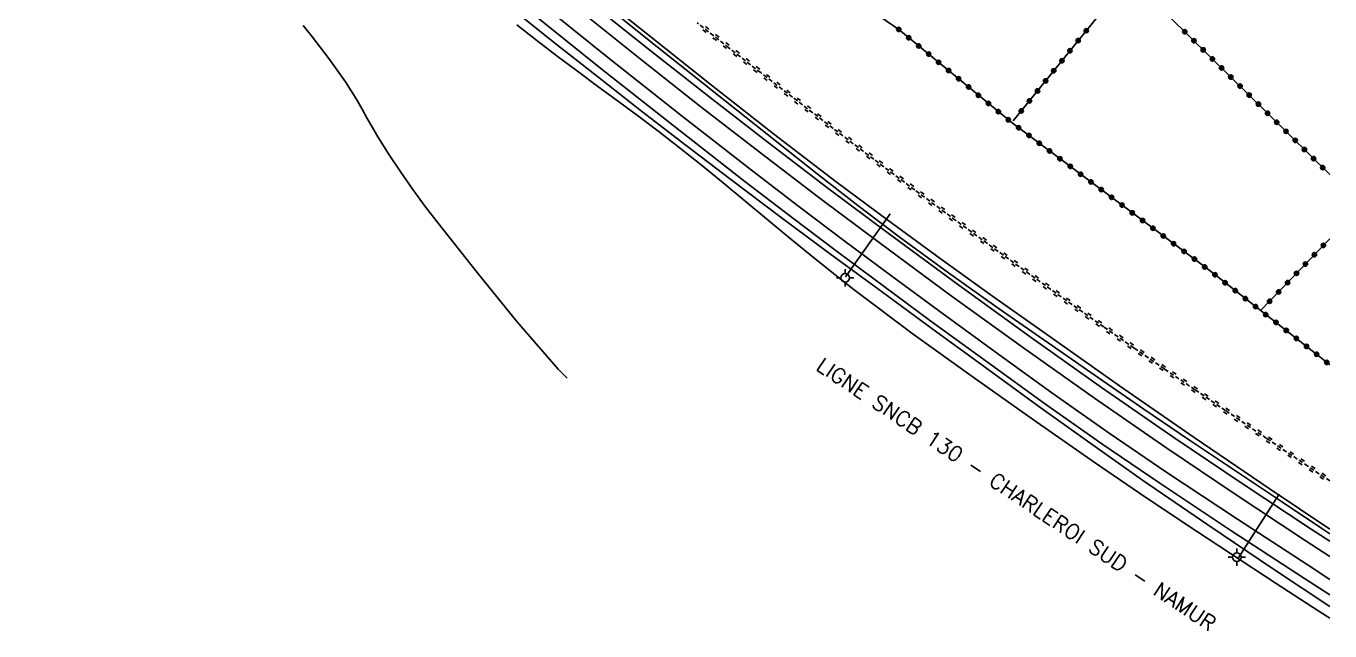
# Model space of a CAD drawing. Header units: millimetres. Extents: x 164000 to 165000, y 124105 to 125000.
# Drawn here: x 164848.6 to 165000, y 124454.6 to 124524.9 of the extents above; entities that cross this region are included whole.
import ezdxf

# ---------------------------------------------------------------- set-up
doc = ezdxf.new("R2010")
doc.units = ezdxf.units.MM
doc.linetypes.add('DASHED', pattern=[0.75, 0.5, -0.25])
doc.layers.get('0').update_dxf_attribs({"linetype": 'CONTINUOUS'})
for name, color, linetype in [('W0211', 2, 'CONTINUOUS'), ('W0214', 2, 'CONTINUOUS'), ('W0220', 5, 'DASHED'), ('W0322', 7, 'CONTINUOUS'), ('W0323', 7, 'CONTINUOUS'), ('W0610', 7, 'CONTINUOUS'), ('W0611', 7, 'CONTINUOUS'), ('W0700', 7, 'CONTINUOUS'), ('W0989', 7, 'CONTINUOUS')]:
    doc.layers.add(name, color=color, linetype=linetype)
doc.styles.get("Standard").update_dxf_attribs({"font": 'romans.shx', "width": 0.85})

# ---------------------------------------------------------------- blocks, each defined once
blk = doc.blocks.new('T610')
for p, q in [((-0.500001, 0), (-1.000002, 0)), ((0, 0.500001), (0, 1.000002)), ((0.500001, 0), (1.000002, 0)), ((0, -0.500001), (0, -1.000002))]:
    blk.add_line(p, q)
blk.add_ellipse((0, 0), major_axis=(-0.353554, 0.353554), ratio=1, start_param=3.926990817, end_param=10.2101761242)
blk = doc.blocks.new('t323o')
at = {"color": 0, "linetype": 'Continuous'}
for radius in [0.25, 0.15]:
    blk.add_circle((0, 0), radius, dxfattribs=at)
blk = doc.blocks.new('t220o')
at = {"color": 0, "linetype": 'Continuous'}
for p, q in [((-0.25, 0.25), (0.25, 0.25)), ((-0.25, -0.25), (0.25, -0.25))]:
    blk.add_line(p, q, dxfattribs=at)
blk = doc.blocks.new('t322o')
at = {"color": 0, "linetype": 'Continuous'}
for radius in [0.25, 0.15]:
    blk.add_circle((0, 0), radius, dxfattribs=at)

msp = doc.modelspace()

# ---------------------------------------------------------------- linework, layer by layer
at = {"layer": 'W0211'}
for points in [[(164915.29, 124527.72), (164920.54, 124523.51), (164925.8, 124519.31), (164931.07, 124515.14), (164935.76, 124511.42), (164940.46, 124507.7), (164945.18, 124504.01), (164949.96, 124500.4), (164955.69, 124496.21), (164961.47, 124492.1), (164967.29, 124488.05), (164973.12, 124484.01), (164978.4, 124480.37), (164983.71, 124476.77), (164989.03, 124473.18), (164994.37, 124469.61), (164999.07, 124466.47), (165000, 124465.85)], [(165000, 124457.44), (164993.46, 124461.77), (164985.82, 124466.91), (164978.23, 124472.12), (164972.1, 124476.43), (164966.03, 124480.79), (164959.98, 124485.2), (164953.94, 124489.61), (164948.03, 124493.94), (164942.14, 124498.27), (164936.26, 124502.64), (164930.41, 124507.04), (164925.23, 124511), (164920.06, 124514.99), (164914.92, 124519.01), (164909.8, 124523.05), (164905.09, 124526.79)]]:
    msp.add_lwpolyline(points, dxfattribs=at)
at = {"layer": 'W0214'}
for points in [[(165000, 124466.42), (164992.94, 124471.12), (164984.23, 124477.06), (164975.57, 124483.08), (164966.95, 124489.15), (164960.82, 124493.49), (164954.72, 124497.87), (164948.66, 124502.3), (164942.64, 124506.79), (164935.37, 124512.36), (164928.16, 124518.02), (164920.99, 124523.72), (164913.85, 124529.44)], [(164911.41, 124483.94), (164910.38, 124485.02), (164905.58, 124490.56), (164900.96, 124496.24), (164896.42, 124501.98), (164894.94, 124503.92), (164893.49, 124505.89), (164892.09, 124507.89), (164890.73, 124509.91), (164890.07, 124510.96), (164889.43, 124512.01), (164888.81, 124513.08), (164888.2, 124514.15), (164887.59, 124515.23), (164886.97, 124516.29), (164886.33, 124517.35), (164885.66, 124518.38), (164884.71, 124519.75), (164883.73, 124521.09), (164882.72, 124522.41), (164881.71, 124523.73), (164881.22, 124524.34), (164880.74, 124524.95)], [(164905.57, 124525), (164907.9, 124523.18), (164910.25, 124521.39), (164912.62, 124519.62), (164914.99, 124517.87), (164917.37, 124516.11), (164919.74, 124514.35), (164922.1, 124512.57), (164924.43, 124510.77), (164926.99, 124508.73), (164929.53, 124506.66), (164932.05, 124504.57), (164934.56, 124502.48), (164937.07, 124500.38), (164939.6, 124498.31), (164942.15, 124496.26), (164944.73, 124494.24), (164951.6, 124489.09), (164958.56, 124484.06), (164965.58, 124479.1), (164972.63, 124474.2), (164977.88, 124470.61), (164983.16, 124467.08), (164988.46, 124463.58), (164993.77, 124460.09), (164998.72, 124456.88), (165000, 124456.06)]]:
    msp.add_lwpolyline(points, dxfattribs=at)
at = {"layer": 'W0220'}
msp.add_lwpolyline([(165000, 124472.01), (164997.45, 124473.72), (164992.65, 124476.96), (164987.86, 124480.21), (164984.32, 124482.62), (164980.78, 124485.03), (164977.25, 124487.46), (164973.74, 124489.91), (164969.41, 124492.97), (164965.11, 124496.05), (164960.82, 124499.16), (164956.54, 124502.29), (164951.78, 124505.83), (164947.03, 124509.39), (164942.31, 124512.98), (164937.6, 124516.6), (164933.89, 124519.46), (164930.2, 124522.35), (164926.53, 124525.24)], dxfattribs=at)
at = {"layer": 'W0322'}
msp.add_lwpolyline([(165000, 124485.49), (164998.82, 124486.45), (164985.92, 124496.54), (164971.88, 124507.03), (164963.1, 124513.61), (164949.92, 124524.48), (164939.15, 124531.92), (164907.46, 124556.06), (164902.72, 124561.31), (164892.83, 124569.11), (164880.73, 124579.42)], dxfattribs=at)
at = {"layer": 'W0323'}
for points in [[(165000, 124507.61), (164976.72, 124530.55), (164987.97, 124544.58)], [(164976.72, 124530.55), (164963.21, 124513.85)], [(165000, 124500.16), (164991.95, 124491.82)]]:
    msp.add_lwpolyline(points, dxfattribs=at)
at = {"layer": 'W0611'}
for points in [[(164948.93, 124503.04), (164943.74, 124495.74)], [(164994.11, 124470.48), (164989.36, 124463.04)]]:
    msp.add_lwpolyline(points, dxfattribs=at)
at = {"layer": 'W0700'}
for points in [[(165000, 124465.03), (164997.82, 124466.43), (164989.82, 124471.71), (164981.88, 124477.07), (164973.49, 124482.88), (164965.17, 124488.78), (164956.9, 124494.76), (164948.69, 124500.8), (164941.7, 124506.04), (164934.76, 124511.33), (164927.86, 124516.69), (164921, 124522.09), (164913.27, 124528.26), (164905.59, 124534.51), (164897.94, 124540.79), (164890.32, 124547.1), (164884.33, 124552.1), (164878.36, 124557.12), (164872.4, 124562.16), (164866.45, 124567.21), (164862.22, 124570.81), (164857.99, 124574.42), (164853.77, 124578.04), (164849.55, 124581.67)], [(165000, 124463.24), (164997, 124465.18), (164988.99, 124470.46), (164981.04, 124475.83), (164972.64, 124481.65), (164964.3, 124487.56), (164956.02, 124493.54), (164947.79, 124499.6), (164940.8, 124504.84), (164933.85, 124510.14), (164926.94, 124515.5), (164920.07, 124520.91), (164912.33, 124527.09), (164904.64, 124533.34), (164896.99, 124539.63), (164889.36, 124545.95), (164883.37, 124550.95), (164877.39, 124555.97), (164871.44, 124561.02), (164865.48, 124566.07), (164861.25, 124569.67), (164857.01, 124573.28), (164852.79, 124576.91), (164848.57, 124580.53)], [(165000, 124460.58), (164997.46, 124462.21), (164989.25, 124467.57), (164981.07, 124472.99), (164974.35, 124477.57), (164967.71, 124482.26), (164961.11, 124487.02), (164954.54, 124491.81), (164949.11, 124495.8), (164943.7, 124499.83), (164938.32, 124503.9), (164932.97, 124508), (164924.6, 124514.53), (164916.28, 124521.12), (164907.99, 124527.76), (164899.74, 124534.44), (164894.6, 124538.63), (164889.49, 124542.86), (164884.4, 124547.11), (164879.33, 124551.39)], [(165000, 124458.79), (164997.04, 124460.69), (164988.62, 124466.19), (164980.23, 124471.75), (164973.5, 124476.34), (164966.85, 124481.03), (164960.24, 124485.8), (164953.66, 124490.6), (164948.22, 124494.6), (164942.8, 124498.63), (164937.41, 124502.7), (164932.06, 124506.82), (164923.67, 124513.35), (164915.34, 124519.94), (164907.05, 124526.59), (164898.79, 124533.27), (164893.65, 124537.47), (164888.53, 124541.7), (164883.44, 124545.96), (164878.36, 124550.24)]]:
    msp.add_lwpolyline(points, dxfattribs=at)

# ---------------------------------------------------------------- block references
at = {"layer": 'W0220'}
for p, rotation in [((164927.52, 124524.46), 141.7520354760292), ((164928.7, 124523.53), 141.7520354760292), ((164929.88, 124522.6), 141.7520354760292), ((164931.06, 124521.68), 141.988968263563), ((164932.24, 124520.75), 141.988968263563), ((164933.42, 124519.83), 141.988968263563), ((164934.61, 124518.91), 142.267003613021), ((164935.79, 124517.99), 142.267003613021), ((164936.98, 124517.07), 142.267003613021), ((164938.17, 124516.16), 142.5234048296059), ((164939.36, 124515.24), 142.5234048296059), ((164940.55, 124514.33), 142.5234048296059), ((164941.74, 124513.42), 142.5234048296059), ((164942.93, 124512.51), 142.7636265461147), ((164944.13, 124511.6), 142.7636265461147), ((164945.32, 124510.69), 142.7636265461147), ((164946.52, 124509.79), 142.7636265461147), ((164947.71, 124508.88), 143.0581177522503), ((164948.91, 124507.98), 143.0581177522503), ((164950.11, 124507.08), 143.0581177522503), ((164951.31, 124506.18), 143.0581177522503), ((164952.51, 124505.28), 143.4068769083236), ((164953.72, 124504.39), 143.4068769083236), ((164954.92, 124503.49), 143.4068769083236), ((164956.12, 124502.6), 143.4068769083236), ((164957.33, 124501.71), 143.7605089712725), ((164958.54, 124500.82), 143.7605089712725), ((164959.75, 124499.94), 143.7605089712725), ((164960.96, 124499.05), 144.0920500593623), ((164962.18, 124498.17), 144.0920500593623), ((164963.39, 124497.29), 144.0920500593623), ((164964.61, 124496.41), 144.0920500593623), ((164965.82, 124495.53), 144.41276162533), ((164967.04, 124494.66), 144.41276162533), ((164968.26, 124493.79), 144.41276162533), ((164969.48, 124492.92), 144.7226436018777), ((164970.71, 124492.05), 144.7226436018777), ((164971.93, 124491.18), 144.7226436018777), ((164973.16, 124490.32), 144.7226436018777), ((164974.39, 124489.45), 145.0953171542013), ((164975.62, 124488.6), 145.0953171542013), ((164976.85, 124487.74), 145.0953171542013), ((164978.08, 124486.89), 145.4710078603182), ((164979.32, 124486.04), 145.4710078603182), ((164980.55, 124485.18), 145.4710078603182), ((164981.79, 124484.34), 145.6915593808255), ((164983.03, 124483.49), 145.6915593808255), ((164984.27, 124482.65), 145.6915593808255), ((164985.51, 124481.8), 145.7569622913593), ((164986.75, 124480.96), 145.7569622913593), ((164987.99, 124480.12), 145.8629358606375), ((164989.23, 124479.27), 145.8629358606375), ((164990.47, 124478.43), 145.8629358606375), ((164991.71, 124477.59), 145.8629358606375), ((164992.95, 124476.75), 146.0308826091577), ((164994.2, 124475.91), 146.0308826091577), ((164995.44, 124475.07), 146.0308826091577), ((164996.69, 124474.24), 146.0308826091577), ((164997.93, 124473.4), 146.0953397171253), ((164999.18, 124472.56), 146.0953397171253)]:
    msp.add_blockref('t220o', p, dxfattribs=dict(at, rotation=rotation))
at = {"layer": 'W0322'}
for p, rotation in [((164949.92, 124524.48), 140.4932778095015), ((164951.08, 124523.52), 140.4932778095015), ((164952.24, 124522.57), 140.4932778095015), ((164953.4, 124521.62), 140.4932778095015), ((164954.55, 124520.66), 140.4932778095015), ((164955.71, 124519.71), 140.4932778095015), ((164956.87, 124518.75), 140.4932778095015), ((164958.03, 124517.8), 140.4932778095015), ((164959.18, 124516.84), 140.4932778095015), ((164960.34, 124515.89), 140.4932778095015), ((164961.5, 124514.94), 140.4932778095015), ((164962.65, 124513.98), 140.4932778095015), ((164963.84, 124513.06), 143.1457654974113), ((164965.04, 124512.16), 143.1457654974113), ((164966.24, 124511.26), 143.1457654974113), ((164967.44, 124510.36), 143.1457654974113), ((164968.64, 124509.46), 143.1457654974113), ((164969.84, 124508.56), 143.1457654974113), ((164971.04, 124507.66), 143.1457654974113), ((164972.24, 124506.76), 143.2432367501514), ((164973.44, 124505.87), 143.2432367501514), ((164974.64, 124504.97), 143.2432367501514), ((164975.85, 124504.07), 143.2432367501514), ((164977.05, 124503.17), 143.2432367501514), ((164978.25, 124502.28), 143.2432367501514), ((164979.45, 124501.38), 143.2432367501514), ((164980.65, 124500.48), 143.2432367501514), ((164981.85, 124499.58), 143.2432367501514), ((164983.06, 124498.69), 143.2432367501514), ((164984.26, 124497.79), 143.2432367501514), ((164985.46, 124496.89), 143.2432367501514), ((164986.65, 124495.98), 141.9286410728365), ((164987.83, 124495.05), 141.9286410728365), ((164989.01, 124494.13), 141.9286410728365), ((164990.19, 124493.2), 141.9286410728365), ((164991.37, 124492.28), 141.9286410728365), ((164992.55, 124491.35), 141.9286410728365), ((164993.73, 124490.43), 141.9286410728365), ((164994.92, 124489.5), 141.9286410728365), ((164996.1, 124488.58), 141.9286410728365), ((164997.28, 124487.65), 141.9286410728365), ((164998.46, 124486.73), 141.9286410728365), ((164999.63, 124485.79), 141.1689294681121)]:
    msp.add_blockref('t322o', p, dxfattribs=dict(at, rotation=rotation))
at = {"layer": 'W0323'}
for p, rotation in [((164971.7, 124524.34), 231.0307219896854), ((164983.14, 124524.22), 135.4227248866825), ((164970.76, 124523.18), 231.0307219896854), ((164984.21, 124523.17), 135.4227248866825), ((164968.87, 124520.84), 231.0307219896854), ((164969.81, 124522.01), 231.0307219896854), ((164985.28, 124522.11), 135.4227248866825), ((164986.35, 124521.06), 135.4227248866825), ((164967.93, 124519.68), 231.0307219896854), ((164987.42, 124520.01), 135.4227248866825), ((164966.98, 124518.51), 231.0307219896854), ((164988.49, 124518.95), 135.4227248866825), ((164989.56, 124517.9), 135.4227248866825), ((164965.1, 124516.18), 231.0307219896854), ((164966.04, 124517.34), 231.0307219896854), ((164990.62, 124516.85), 135.4227248866825), ((164964.15, 124515.01), 231.0307219896854), ((164991.69, 124515.8), 135.4227248866825), ((164992.76, 124514.74), 135.4227248866825), ((164993.83, 124513.69), 135.4227248866825), ((164994.9, 124512.64), 135.4227248866825), ((164995.97, 124511.58), 135.4227248866825), ((164997.03, 124510.53), 135.4227248866825), ((164998.1, 124509.48), 135.4227248866825), ((164999.17, 124508.43), 135.4227248866825), ((164998.2, 124498.3), 226.0119842866361), ((164999.24, 124499.38), 226.0119842866361), ((164997.16, 124497.22), 226.0119842866361), ((164995.08, 124495.06), 226.0119842866361), ((164996.12, 124496.14), 226.0119842866361), ((164994.04, 124493.98), 226.0119842866361), ((164992.99, 124492.9), 226.0119842866361)]:
    msp.add_blockref('t323o', p, dxfattribs=dict(at, rotation=rotation))
at = {"layer": 'W0610'}
for p in [(164943.71, 124495.62), (164989.18, 124463.16)]:
    msp.add_blockref('T610', p, dxfattribs=at)

# ---------------------------------------------------------------- texts
at = {"layer": 'W0989'}
msp.add_text('LIGNE SNCB 130 - CHARLEROI SUD - NAMUR', height=1.75, rotation=326.2951, dxfattribs=at).set_placement((164940.21, 124485.01))

doc.saveas('drawing.dxf')
